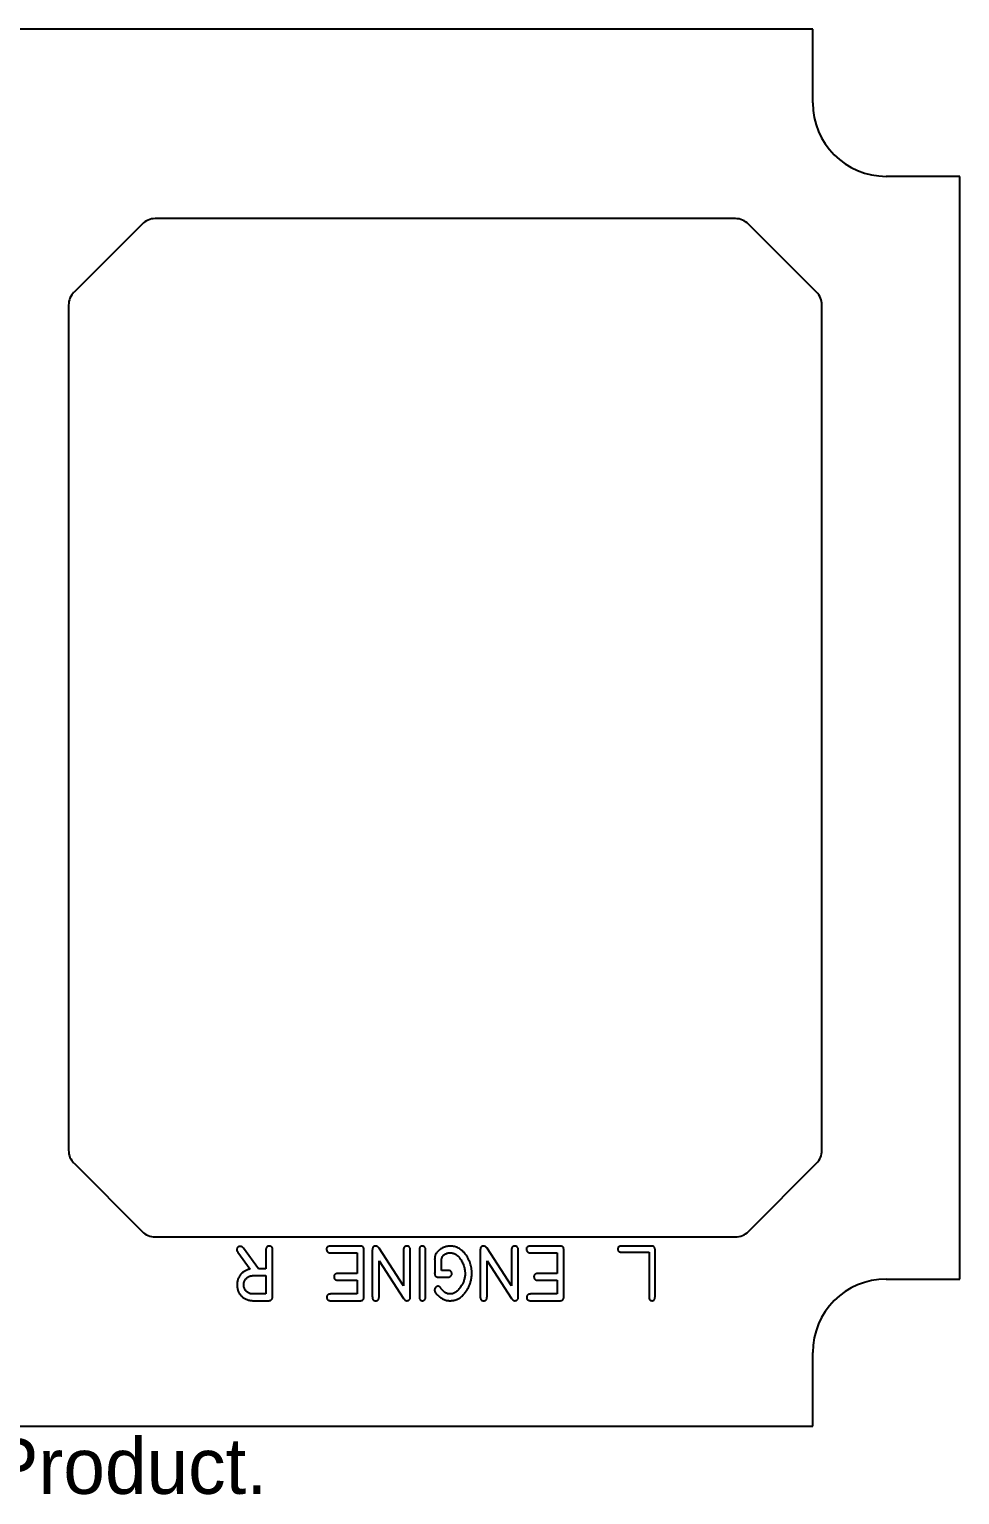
# Model space of a CAD drawing. Header units: inches. Extents: x -6.5 to 0, y -5.32 to 0.
# Drawn here: x -3.165 to 0, y -4.983 to 0 of the extents above; entities that cross this region are included whole.
import ezdxf

# ---------------------------------------------------------------- set-up
doc = ezdxf.new("R2010")
doc.units = ezdxf.units.IN
doc.header["$MEASUREMENT"] = 0
doc.styles.add('SLDTEXTSTYLE0', font='Arail.ttf')

msp = doc.modelspace()

# ---------------------------------------------------------------- linework, layer by layer
at = {"color": 1, "linetype": 'Continuous', "lineweight": 25}
for p, q in [((-0.5, 0), (-6, 0)), ((-0.5, -0.25), (-0.5, 0)), ((0, -0.5), (-0.25, -0.5)), ((0, -4.25), (0, -0.5)), ((-0.7629, -0.6438), (-2.7371, -0.6438)), ((-2.7812, -0.6621), (-3.0129, -0.8938)), ((-0.4871, -0.8938), (-0.7188, -0.6621)), ((-3.0312, -0.9379), (-3.0312, -3.8121)), ((-0.4688, -3.8121), (-0.4688, -0.9379)), ((-3.0129, -3.8563), (-2.7812, -4.0879)), ((-0.7188, -4.0879), (-0.4871, -3.8563)), ((-2.7371, -4.1063), (-0.7629, -4.1063)), ((-2.4551, -4.1586), (-2.4133, -4.2161)), ((-2.3849, -4.2152), (-2.4368, -4.145)), ((-2.3602, -4.1528), (-2.3602, -4.2152)), ((-2.3372, -4.3075), (-2.3372, -4.1538)), ((-2.1389, -4.1606), (-2.0498, -4.1606)), ((-2.0415, -4.1377), (-2.1375, -4.1377)), ((-2.0498, -4.1606), (-2.0498, -4.2308)), ((-2.0269, -4.3086), (-2.0269, -4.1529)), ((-1.9981, -4.1507), (-1.9981, -4.3097)), ((-1.8921, -4.2734), (-1.9751, -4.145)), ((-1.8921, -4.151), (-1.8921, -4.2734)), ((-1.8691, -4.3092), (-1.8691, -4.1526)), ((-1.8378, -4.1504), (-1.8378, -4.3111)), ((-1.8174, -4.3102), (-1.8174, -4.1504)), ((-1.786, -4.184), (-1.786, -4.2278)), ((-1.6309, -4.1507), (-1.6309, -4.3097)), ((-1.5249, -4.2734), (-1.6079, -4.145)), ((-1.5249, -4.151), (-1.5249, -4.2734)), ((-1.5019, -4.3092), (-1.5019, -4.1526)), ((-1.4588, -4.1606), (-1.3697, -4.1606)), ((-1.3614, -4.1377), (-1.4574, -4.1377)), ((-1.3697, -4.1606), (-1.3697, -4.2308)), ((-1.3467, -4.3086), (-1.3467, -4.1529)), ((-1.1501, -4.158), (-1.0568, -4.158)), ((-1.0492, -4.1377), (-1.1481, -4.1377)), ((-1.0568, -4.158), (-1.0568, -4.3111)), ((-1.0364, -4.3111), (-1.0364, -4.1514)), ((-2.3602, -4.2152), (-2.3849, -4.2152)), ((-2.0498, -4.2308), (-2.1129, -4.2308)), ((-1.9751, -4.3087), (-1.9751, -4.1881)), ((-1.9751, -4.1881), (-1.8918, -4.3156)), ((-1.7631, -4.2204), (-1.7631, -4.1914)), ((-1.7428, -4.2204), (-1.7631, -4.2204)), ((-1.6079, -4.3087), (-1.6079, -4.1881)), ((-1.6079, -4.1881), (-1.5246, -4.3156)), ((-1.3697, -4.2308), (-1.4328, -4.2308)), ((-2.4002, -4.2382), (-2.3602, -4.2382)), ((-2.3602, -4.2382), (-2.3602, -4.3006)), ((-2.1141, -4.2537), (-2.0498, -4.2537)), ((-2.0498, -4.2537), (-2.0498, -4.3006)), ((-1.7711, -4.2434), (-1.7439, -4.2434)), ((-1.4339, -4.2537), (-1.3697, -4.2537)), ((-1.3697, -4.2537), (-1.3697, -4.3006)), ((-0.25, -4.25), (0, -4.25)), ((-2.3602, -4.3006), (-2.4022, -4.3006)), ((-2.4014, -4.3235), (-2.3541, -4.3235)), ((-2.1387, -4.3235), (-2.0421, -4.3235)), ((-2.0498, -4.3006), (-2.1375, -4.3006)), ((-1.4585, -4.3235), (-1.3619, -4.3235)), ((-1.3697, -4.3006), (-1.4574, -4.3006)), ((-0.5, -4.75), (-0.5, -4.5)), ((-6, -4.75), (-0.5, -4.75))]:
    msp.add_line(p, q, dxfattribs=at)
for centre, radius, start, end in [((-0.25, -0.25), 0.25, 180, 270), ((-2.7371, -0.7063), 0.0625, 90, 135), ((-0.7629, -0.7063), 0.0625, 45, 90), ((-2.9688, -0.9379), 0.0625, 135, 180), ((-0.5312, -0.9379), 0.0625, 0, 45), ((-2.9688, -3.8121), 0.0625, 180, 225), ((-0.5312, -3.8121), 0.0625, 315, 0), ((-2.7371, -4.0438), 0.0625, 225, 270), ((-0.7629, -4.0438), 0.0625, 270, 315), ((-0.25, -4.5), 0.25, 90, 180)]:
    msp.add_arc(centre, radius, start, end, dxfattribs=at)
for points, knots in [([(-2.4475, -4.1386), (-2.4483, -4.1387), (-2.4499, -4.1388), (-2.4521, -4.1394), (-2.4541, -4.1404), (-2.4559, -4.1417), (-2.4573, -4.1434), (-2.4584, -4.1453), (-2.4591, -4.1474), (-2.4592, -4.1489), (-2.4593, -4.1497)], [0, 0, 0, 0, 0.135646, 0.261721, 0.384461, 0.506394, 0.629134, 0.747998, 0.871067, 1, 1, 1, 1]), ([(-2.4593, -4.1497), (-2.4592, -4.1503), (-2.4592, -4.1516), (-2.4586, -4.1535), (-2.4576, -4.1554), (-2.4567, -4.1566), (-2.4562, -4.1572)], [0, 0, 0, 0, 0.2263142, 0.4653287, 0.7196343, 1, 1, 1, 1]), ([(-2.4562, -4.1572), (-2.456, -4.1574), (-2.4555, -4.1578), (-2.4553, -4.1583), (-2.4551, -4.1586)], [0, 0, 0, 0, 0.599388, 1, 1, 1, 1]), ([(-2.4368, -4.145), (-2.4373, -4.1444), (-2.4381, -4.1433), (-2.4394, -4.1419), (-2.4406, -4.1408), (-2.4422, -4.1396), (-2.4445, -4.1387), (-2.4465, -4.1387), (-2.4475, -4.1386)], [0, 0, 0, 0, 0.167316, 0.314257, 0.44369, 0.554631, 0.763519, 1, 1, 1, 1]), ([(-2.3488, -4.1377), (-2.3497, -4.1377), (-2.3514, -4.1377), (-2.3538, -4.1383), (-2.3559, -4.1395), (-2.3575, -4.1412), (-2.3587, -4.1434), (-2.3596, -4.1461), (-2.3601, -4.1493), (-2.3601, -4.1516), (-2.3602, -4.1528)], [0, 0, 0, 0, 0.122837, 0.234702, 0.33802, 0.443195, 0.556426, 0.685775, 0.832502, 1, 1, 1, 1]), ([(-2.3375, -4.1461), (-2.3376, -4.1455), (-2.3379, -4.1443), (-2.3388, -4.1426), (-2.3399, -4.1412), (-2.3414, -4.14), (-2.343, -4.139), (-2.3448, -4.1382), (-2.3468, -4.1378), (-2.3481, -4.1377), (-2.3488, -4.1377)], [0, 0, 0, 0, 0.123366, 0.242353, 0.362472, 0.483883, 0.610359, 0.735567, 0.865265, 1, 1, 1, 1]), ([(-2.3372, -4.1538), (-2.3372, -4.1527), (-2.3372, -4.1509), (-2.3372, -4.1487), (-2.3373, -4.1472), (-2.3374, -4.1464), (-2.3375, -4.1461)], [0, 0, 0, 0, 0.430216, 0.695917, 0.868123, 1, 1, 1, 1]), ([(-2.1375, -4.1377), (-2.1389, -4.1377), (-2.1414, -4.1377), (-2.1448, -4.1382), (-2.1478, -4.139), (-2.1502, -4.1402), (-2.152, -4.1419), (-2.1533, -4.1439), (-2.1541, -4.1464), (-2.154, -4.1481), (-2.154, -4.149)], [0, 0, 0, 0, 0.174573, 0.32497, 0.454688, 0.569092, 0.673273, 0.774858, 0.880749, 1, 1, 1, 1]), ([(-2.154, -4.149), (-2.1539, -4.1503), (-2.1536, -4.1526), (-2.1521, -4.1558), (-2.1497, -4.1583), (-2.1476, -4.1593), (-2.1465, -4.1598)], [0, 0, 0, 0, 0.269511, 0.509617, 0.744319, 1, 1, 1, 1]), ([(-2.1465, -4.1598), (-2.146, -4.16), (-2.1452, -4.1603), (-2.1436, -4.1606), (-2.1415, -4.1606), (-2.1399, -4.1606), (-2.1389, -4.1606)], [0, 0, 0, 0, 0.1851218, 0.3671396, 0.6204155, 1, 1, 1, 1]), ([(-2.0269, -4.1529), (-2.0268, -4.1515), (-2.0268, -4.1491), (-2.0272, -4.1457), (-2.0281, -4.1429), (-2.0296, -4.1407), (-2.0318, -4.1392), (-2.0345, -4.1382), (-2.0378, -4.1376), (-2.0402, -4.1376), (-2.0415, -4.1377)], [0, 0, 0, 0, 0.157549, 0.290229, 0.403641, 0.503585, 0.603169, 0.714666, 0.84627, 1, 1, 1, 1]), ([(-1.9871, -4.1377), (-1.9879, -4.1377), (-1.9895, -4.1378), (-1.9918, -4.1384), (-1.9937, -4.1394), (-1.9953, -4.1409), (-1.9965, -4.1428), (-1.9974, -4.1451), (-1.9979, -4.1477), (-1.998, -4.1497), (-1.9981, -4.1507)], [0, 0, 0, 0, 0.129681, 0.246526, 0.358508, 0.466217, 0.578973, 0.702474, 0.843136, 1, 1, 1, 1]), ([(-1.9751, -4.145), (-1.976, -4.1439), (-1.9776, -4.1418), (-1.9805, -4.1393), (-1.9837, -4.1379), (-1.986, -4.1377), (-1.9871, -4.1377)], [0, 0, 0, 0, 0.290034, 0.543231, 0.774596, 1, 1, 1, 1]), ([(-1.8805, -4.1377), (-1.8814, -4.1377), (-1.883, -4.1378), (-1.8854, -4.1384), (-1.8874, -4.1395), (-1.889, -4.141), (-1.8904, -4.1429), (-1.8913, -4.1453), (-1.8919, -4.148), (-1.892, -4.1499), (-1.8921, -4.151)], [0, 0, 0, 0, 0.132034, 0.251784, 0.362202, 0.471052, 0.584396, 0.708722, 0.845624, 1, 1, 1, 1]), ([(-1.8703, -4.1434), (-1.8708, -4.1425), (-1.872, -4.1409), (-1.8744, -4.1391), (-1.8773, -4.1379), (-1.8794, -4.1378), (-1.8805, -4.1377)], [0, 0, 0, 0, 0.2471869, 0.485102, 0.7299147, 1, 1, 1, 1]), ([(-1.8691, -4.1526), (-1.8691, -4.1515), (-1.8691, -4.1495), (-1.8693, -4.1468), (-1.8697, -4.1449), (-1.8701, -4.1439), (-1.8703, -4.1434)], [0, 0, 0, 0, 0.376449, 0.639047, 0.831738, 1, 1, 1, 1]), ([(-1.8367, -4.1423), (-1.8369, -4.1428), (-1.8373, -4.1438), (-1.8376, -4.1455), (-1.8378, -4.1477), (-1.8378, -4.1494), (-1.8378, -4.1504)], [0, 0, 0, 0, 0.195782, 0.389856, 0.639234, 1, 1, 1, 1]), ([(-1.8277, -4.1377), (-1.8286, -4.1377), (-1.8304, -4.1379), (-1.8329, -4.1389), (-1.8352, -4.1403), (-1.8362, -4.1416), (-1.8367, -4.1423)], [0, 0, 0, 0, 0.254027, 0.515009, 0.769478, 1, 1, 1, 1]), ([(-1.8182, -4.1434), (-1.8187, -4.1426), (-1.8196, -4.1409), (-1.822, -4.1392), (-1.8247, -4.1379), (-1.8267, -4.1378), (-1.8277, -4.1377)], [0, 0, 0, 0, 0.232738, 0.479688, 0.740584, 1, 1, 1, 1]), ([(-1.8174, -4.1504), (-1.8174, -4.1494), (-1.8174, -4.1479), (-1.8175, -4.1459), (-1.8177, -4.1445), (-1.818, -4.1437), (-1.8182, -4.1434)], [0, 0, 0, 0, 0.403005, 0.651878, 0.824747, 1, 1, 1, 1]), ([(-1.7798, -4.1609), (-1.7808, -4.1626), (-1.7829, -4.1659), (-1.7845, -4.1704), (-1.7854, -4.1742), (-1.7857, -4.1772), (-1.7861, -4.1805), (-1.7861, -4.1828), (-1.786, -4.184)], [0, 0, 0, 0, 0.244071, 0.473609, 0.590931, 0.716258, 0.852574, 1, 1, 1, 1]), ([(-1.7326, -4.1377), (-1.7349, -4.1377), (-1.7396, -4.1379), (-1.7464, -4.1393), (-1.7531, -4.1412), (-1.7595, -4.144), (-1.7655, -4.1473), (-1.7709, -4.1513), (-1.7757, -4.1558), (-1.7784, -4.1592), (-1.7798, -4.1609)], [0, 0, 0, 0, 0.129324, 0.256044, 0.383007, 0.51128, 0.638156, 0.760261, 0.880429, 1, 1, 1, 1]), ([(-1.7631, -4.1914), (-1.7631, -4.1896), (-1.763, -4.1865), (-1.7625, -4.1821), (-1.7616, -4.1784), (-1.7606, -4.1761), (-1.7601, -4.175)], [0, 0, 0, 0, 0.3134302, 0.5636583, 0.7828876, 1, 1, 1, 1]), ([(-1.7601, -4.175), (-1.7594, -4.1739), (-1.7582, -4.1718), (-1.7557, -4.1689), (-1.7529, -4.1664), (-1.7497, -4.1644), (-1.7462, -4.1627), (-1.7424, -4.1615), (-1.7384, -4.1608), (-1.7356, -4.1607), (-1.7342, -4.1606)], [0, 0, 0, 0, 0.122642, 0.242496, 0.362224, 0.484465, 0.608321, 0.734963, 0.864494, 1, 1, 1, 1]), ([(-1.7342, -4.1606), (-1.7327, -4.1606), (-1.7298, -4.1607), (-1.7254, -4.1614), (-1.7212, -4.1626), (-1.7171, -4.1643), (-1.7132, -4.1665), (-1.7095, -4.1693), (-1.7059, -4.1724), (-1.7037, -4.1749), (-1.7026, -4.1761)], [0, 0, 0, 0, 0.123087, 0.2442, 0.362737, 0.482888, 0.604904, 0.730981, 0.862811, 1, 1, 1, 1]), ([(-1.6818, -4.1649), (-1.6836, -4.1627), (-1.687, -4.1585), (-1.6927, -4.153), (-1.6987, -4.1482), (-1.705, -4.1443), (-1.7115, -4.1414), (-1.7183, -4.1392), (-1.7254, -4.1379), (-1.7302, -4.1378), (-1.7326, -4.1377)], [0, 0, 0, 0, 0.140054, 0.272489, 0.399611, 0.521935, 0.640826, 0.759272, 0.878088, 1, 1, 1, 1]), ([(-1.7026, -4.1761), (-1.7011, -4.178), (-1.6981, -4.1819), (-1.6942, -4.1881), (-1.6908, -4.1948), (-1.6879, -4.2018), (-1.6856, -4.209), (-1.6839, -4.2163), (-1.6828, -4.2235), (-1.6827, -4.2284), (-1.6826, -4.2308)], [0, 0, 0, 0, 0.122105, 0.245543, 0.371703, 0.500643, 0.629503, 0.75463, 0.877878, 1, 1, 1, 1]), ([(-1.6596, -4.2303), (-1.6597, -4.2274), (-1.6599, -4.2215), (-1.661, -4.2128), (-1.6628, -4.2042), (-1.6653, -4.1957), (-1.6685, -4.1875), (-1.6723, -4.1795), (-1.6767, -4.172), (-1.6801, -4.1672), (-1.6818, -4.1649)], [0, 0, 0, 0, 0.124377, 0.249017, 0.373559, 0.500058, 0.626427, 0.751214, 0.875219, 1, 1, 1, 1]), ([(-1.6198, -4.1377), (-1.6207, -4.1377), (-1.6223, -4.1378), (-1.6245, -4.1384), (-1.6265, -4.1394), (-1.6281, -4.1409), (-1.6293, -4.1428), (-1.6302, -4.1451), (-1.6307, -4.1477), (-1.6308, -4.1497), (-1.6309, -4.1507)], [0, 0, 0, 0, 0.129681, 0.246526, 0.358508, 0.466217, 0.578973, 0.702474, 0.843136, 1, 1, 1, 1]), ([(-1.6079, -4.145), (-1.6088, -4.1439), (-1.6104, -4.1418), (-1.6133, -4.1393), (-1.6165, -4.1379), (-1.6187, -4.1377), (-1.6198, -4.1377)], [0, 0, 0, 0, 0.290034, 0.543231, 0.774596, 1, 1, 1, 1]), ([(-1.5133, -4.1377), (-1.5141, -4.1377), (-1.5158, -4.1378), (-1.5182, -4.1384), (-1.5202, -4.1395), (-1.5218, -4.141), (-1.5232, -4.1429), (-1.524, -4.1453), (-1.5247, -4.148), (-1.5248, -4.1499), (-1.5249, -4.151)], [0, 0, 0, 0, 0.132034, 0.251784, 0.362202, 0.471052, 0.584396, 0.708722, 0.845624, 1, 1, 1, 1]), ([(-1.503, -4.1434), (-1.5036, -4.1425), (-1.5047, -4.1409), (-1.5071, -4.1391), (-1.5101, -4.1379), (-1.5122, -4.1378), (-1.5133, -4.1377)], [0, 0, 0, 0, 0.2471869, 0.485102, 0.7299147, 1, 1, 1, 1]), ([(-1.5019, -4.1526), (-1.5019, -4.1515), (-1.5019, -4.1495), (-1.5021, -4.1468), (-1.5024, -4.1449), (-1.5028, -4.1439), (-1.503, -4.1434)], [0, 0, 0, 0, 0.376449, 0.639047, 0.831738, 1, 1, 1, 1]), ([(-1.4574, -4.1377), (-1.4587, -4.1377), (-1.4612, -4.1377), (-1.4647, -4.1382), (-1.4676, -4.139), (-1.4701, -4.1402), (-1.4719, -4.1419), (-1.4732, -4.1439), (-1.4739, -4.1464), (-1.4739, -4.1481), (-1.4739, -4.149)], [0, 0, 0, 0, 0.174573, 0.32497, 0.454688, 0.569092, 0.673273, 0.774858, 0.880749, 1, 1, 1, 1]), ([(-1.4739, -4.149), (-1.4738, -4.1503), (-1.4735, -4.1526), (-1.472, -4.1558), (-1.4695, -4.1583), (-1.4674, -4.1593), (-1.4663, -4.1598)], [0, 0, 0, 0, 0.269511, 0.509617, 0.744319, 1, 1, 1, 1]), ([(-1.4663, -4.1598), (-1.4659, -4.16), (-1.465, -4.1603), (-1.4635, -4.1606), (-1.4614, -4.1606), (-1.4598, -4.1606), (-1.4588, -4.1606)], [0, 0, 0, 0, 0.1851218, 0.3671396, 0.6204155, 1, 1, 1, 1]), ([(-1.3467, -4.1529), (-1.3467, -4.1515), (-1.3466, -4.1491), (-1.3471, -4.1457), (-1.348, -4.1429), (-1.3495, -4.1407), (-1.3517, -4.1392), (-1.3544, -4.1382), (-1.3577, -4.1376), (-1.3601, -4.1376), (-1.3614, -4.1377)], [0, 0, 0, 0, 0.157549, 0.290229, 0.403641, 0.503585, 0.603169, 0.714666, 0.84627, 1, 1, 1, 1]), ([(-1.1562, -4.1382), (-1.1572, -4.1387), (-1.1592, -4.1395), (-1.1616, -4.1418), (-1.1631, -4.1447), (-1.1633, -4.1469), (-1.1635, -4.148)], [0, 0, 0, 0, 0.259492, 0.497755, 0.736323, 1, 1, 1, 1]), ([(-1.1635, -4.148), (-1.1634, -4.1491), (-1.1631, -4.1512), (-1.1616, -4.154), (-1.1594, -4.1563), (-1.1575, -4.1571), (-1.1565, -4.1575)], [0, 0, 0, 0, 0.25218, 0.505818, 0.756449, 1, 1, 1, 1]), ([(-1.1565, -4.1575), (-1.1561, -4.1576), (-1.1553, -4.1579), (-1.154, -4.158), (-1.1522, -4.158), (-1.1509, -4.158), (-1.1501, -4.158)], [0, 0, 0, 0, 0.187597, 0.37633, 0.625845, 1, 1, 1, 1]), ([(-1.1481, -4.1377), (-1.1488, -4.1377), (-1.1501, -4.1377), (-1.1519, -4.1376), (-1.1532, -4.1377), (-1.1543, -4.1377), (-1.1553, -4.1378), (-1.1559, -4.1381), (-1.1562, -4.1382)], [0, 0, 0, 0, 0.270371, 0.477815, 0.635946, 0.739786, 0.884377, 1, 1, 1, 1]), ([(-1.0364, -4.1514), (-1.0364, -4.1503), (-1.0363, -4.1483), (-1.0368, -4.1455), (-1.0377, -4.143), (-1.0391, -4.141), (-1.041, -4.1394), (-1.0434, -4.1384), (-1.0461, -4.1377), (-1.0481, -4.1377), (-1.0492, -4.1377)], [0, 0, 0, 0, 0.1466653, 0.2778753, 0.3931467, 0.5018187, 0.6106319, 0.7246978, 0.8537571, 1, 1, 1, 1]), ([(-2.4133, -4.2161), (-2.415, -4.2164), (-2.4183, -4.2171), (-2.4231, -4.2186), (-2.4276, -4.2204), (-2.4318, -4.2225), (-2.4358, -4.225), (-2.4395, -4.2278), (-2.443, -4.2309), (-2.4461, -4.2343), (-2.4489, -4.2381), (-2.4515, -4.242), (-2.4536, -4.2462), (-2.4553, -4.2505), (-2.4566, -4.2551), (-2.4577, -4.2599), (-2.4583, -4.2649), (-2.4584, -4.2683), (-2.4584, -4.27)], [0, 0, 0, 0, 0.0673066, 0.1322419, 0.1950894, 0.2562909, 0.3170495, 0.3775796, 0.4379471, 0.499058, 0.5599054, 0.6204996, 0.6812308, 0.7417335, 0.8038449, 0.8673328, 0.9325533, 1, 1, 1, 1]), ([(-2.1129, -4.2308), (-2.1142, -4.2308), (-2.1165, -4.2308), (-2.1198, -4.2313), (-2.1225, -4.2321), (-2.1248, -4.2333), (-2.1265, -4.235), (-2.1277, -4.237), (-2.1283, -4.2395), (-2.1283, -4.2412), (-2.1283, -4.2421)], [0, 0, 0, 0, 0.170074, 0.316341, 0.443121, 0.556197, 0.661047, 0.765272, 0.875406, 1, 1, 1, 1]), ([(-1.786, -4.2278), (-1.7861, -4.2291), (-1.7861, -4.2316), (-1.7856, -4.2351), (-1.7846, -4.2379), (-1.7831, -4.2402), (-1.7809, -4.2418), (-1.7782, -4.2429), (-1.7748, -4.2434), (-1.7724, -4.2434), (-1.7711, -4.2434)], [0, 0, 0, 0, 0.15808, 0.291839, 0.40585, 0.505376, 0.604203, 0.716418, 0.847324, 1, 1, 1, 1]), ([(-1.7326, -4.2224), (-1.7331, -4.222), (-1.7342, -4.2212), (-1.7359, -4.2208), (-1.7374, -4.2206), (-1.739, -4.2205), (-1.7408, -4.2205), (-1.7421, -4.2204), (-1.7428, -4.2204)], [0, 0, 0, 0, 0.178961, 0.368658, 0.483484, 0.624321, 0.798885, 1, 1, 1, 1]), ([(-1.7348, -4.2423), (-1.7338, -4.2418), (-1.7317, -4.2408), (-1.7294, -4.2382), (-1.7279, -4.2352), (-1.7277, -4.233), (-1.7276, -4.2319)], [0, 0, 0, 0, 0.256474, 0.50812, 0.756165, 1, 1, 1, 1]), ([(-1.7276, -4.2319), (-1.7277, -4.2309), (-1.7279, -4.229), (-1.7288, -4.2263), (-1.7304, -4.2241), (-1.7319, -4.2229), (-1.7326, -4.2224)], [0, 0, 0, 0, 0.2626737, 0.5084222, 0.7491243, 1, 1, 1, 1]), ([(-1.6979, -4.3121), (-1.6964, -4.3109), (-1.6935, -4.3085), (-1.6895, -4.3046), (-1.6856, -4.3005), (-1.682, -4.2961), (-1.6787, -4.2915), (-1.6755, -4.2866), (-1.6726, -4.2815), (-1.67, -4.2762), (-1.6676, -4.2706), (-1.6656, -4.2651), (-1.6638, -4.2594), (-1.6623, -4.2537), (-1.6612, -4.2479), (-1.6603, -4.2421), (-1.6598, -4.2362), (-1.6597, -4.2323), (-1.6596, -4.2303)], [0, 0, 0, 0, 0.059978, 0.120362, 0.180764, 0.241409, 0.302516, 0.364301, 0.427564, 0.491905, 0.556544, 0.620298, 0.683478, 0.746539, 0.809683, 0.872744, 0.936262, 1, 1, 1, 1]), ([(-1.6826, -4.2308), (-1.6827, -4.2328), (-1.6827, -4.2367), (-1.6835, -4.2426), (-1.6846, -4.2485), (-1.6862, -4.2542), (-1.6881, -4.2597), (-1.6905, -4.265), (-1.6933, -4.27), (-1.6954, -4.2731), (-1.6965, -4.2747)], [0, 0, 0, 0, 0.127017, 0.253917, 0.379719, 0.506854, 0.632469, 0.755368, 0.87788, 1, 1, 1, 1]), ([(-1.4328, -4.2308), (-1.4341, -4.2308), (-1.4364, -4.2308), (-1.4396, -4.2313), (-1.4424, -4.2321), (-1.4446, -4.2333), (-1.4463, -4.235), (-1.4475, -4.237), (-1.4482, -4.2395), (-1.4482, -4.2412), (-1.4482, -4.2421)], [0, 0, 0, 0, 0.170074, 0.316341, 0.443121, 0.556197, 0.661047, 0.765272, 0.875406, 1, 1, 1, 1]), ([(-2.4584, -4.27), (-2.4583, -4.272), (-2.4582, -4.2758), (-2.4573, -4.2813), (-2.4561, -4.2866), (-2.4543, -4.2916), (-2.4521, -4.2963), (-2.4493, -4.3007), (-2.4461, -4.3048), (-2.4424, -4.3086), (-2.4384, -4.3121), (-2.434, -4.3151), (-2.4293, -4.3176), (-2.4243, -4.3197), (-2.419, -4.3214), (-2.4134, -4.3225), (-2.4075, -4.3233), (-2.4034, -4.3235), (-2.4014, -4.3235)], [0, 0, 0, 0, 0.066973, 0.130798, 0.192516, 0.252737, 0.311919, 0.370508, 0.42962, 0.489933, 0.550435, 0.610788, 0.671641, 0.733202, 0.796041, 0.861499, 0.929372, 1, 1, 1, 1]), ([(-2.4355, -4.2697), (-2.4354, -4.2682), (-2.4353, -4.2652), (-2.4344, -4.2609), (-2.4329, -4.2568), (-2.4309, -4.2529), (-2.4283, -4.2493), (-2.4254, -4.2462), (-2.422, -4.2435), (-2.4194, -4.2421), (-2.4181, -4.2414)], [0, 0, 0, 0, 0.129766, 0.254879, 0.378796, 0.503888, 0.628963, 0.751585, 0.874137, 1, 1, 1, 1]), ([(-2.4173, -4.298), (-2.4186, -4.2973), (-2.4212, -4.296), (-2.4248, -4.2933), (-2.4279, -4.2902), (-2.4306, -4.2866), (-2.4327, -4.2827), (-2.4342, -4.2786), (-2.4352, -4.2742), (-2.4354, -4.2712), (-2.4355, -4.2697)], [0, 0, 0, 0, 0.1259376, 0.2487599, 0.3728283, 0.4981563, 0.6240939, 0.747043, 0.871982, 1, 1, 1, 1]), ([(-2.4181, -4.2414), (-2.417, -4.2408), (-2.4146, -4.2397), (-2.4114, -4.2389), (-2.4086, -4.2385), (-2.4061, -4.2383), (-2.4033, -4.2382), (-2.4013, -4.2382), (-2.4002, -4.2382)], [0, 0, 0, 0, 0.211517, 0.424706, 0.540005, 0.674698, 0.828583, 1, 1, 1, 1]), ([(-2.1283, -4.2421), (-2.1283, -4.243), (-2.1283, -4.2448), (-2.1276, -4.2473), (-2.1265, -4.2494), (-2.1249, -4.251), (-2.1228, -4.2523), (-2.1203, -4.2532), (-2.1173, -4.2537), (-2.1152, -4.2537), (-2.1141, -4.2537)], [0, 0, 0, 0, 0.131943, 0.248643, 0.357121, 0.46377, 0.576078, 0.699869, 0.839541, 1, 1, 1, 1]), ([(-1.7749, -4.2744), (-1.7756, -4.2745), (-1.7771, -4.2746), (-1.7792, -4.2754), (-1.7812, -4.2767), (-1.7829, -4.2783), (-1.7843, -4.2803), (-1.7855, -4.2825), (-1.7861, -4.2849), (-1.7863, -4.2865), (-1.7863, -4.2874)], [0, 0, 0, 0, 0.120142, 0.235729, 0.355946, 0.48213, 0.611265, 0.737593, 0.865376, 1, 1, 1, 1]), ([(-1.7634, -4.2827), (-1.764, -4.282), (-1.7651, -4.2806), (-1.7666, -4.2786), (-1.7681, -4.2772), (-1.7698, -4.2758), (-1.772, -4.2746), (-1.7739, -4.2745), (-1.7749, -4.2744)], [0, 0, 0, 0, 0.194945, 0.3638832, 0.5032438, 0.6161056, 0.8095264, 1, 1, 1, 1]), ([(-1.734, -4.3006), (-1.7353, -4.3005), (-1.738, -4.3005), (-1.7419, -4.2996), (-1.7457, -4.2984), (-1.7493, -4.2964), (-1.7529, -4.2939), (-1.7564, -4.2908), (-1.76, -4.2871), (-1.7622, -4.2842), (-1.7634, -4.2827)], [0, 0, 0, 0, 0.113034, 0.223454, 0.334425, 0.446464, 0.566353, 0.698289, 0.841935, 1, 1, 1, 1]), ([(-1.7439, -4.2434), (-1.7427, -4.2434), (-1.7407, -4.2434), (-1.7381, -4.2432), (-1.7362, -4.2429), (-1.7352, -4.2425), (-1.7348, -4.2423)], [0, 0, 0, 0, 0.392293, 0.658499, 0.845547, 1, 1, 1, 1]), ([(-1.6965, -4.2747), (-1.6978, -4.2768), (-1.7003, -4.2807), (-1.7044, -4.286), (-1.7088, -4.2905), (-1.7134, -4.2942), (-1.7182, -4.297), (-1.7233, -4.2991), (-1.7285, -4.3004), (-1.7321, -4.3005), (-1.734, -4.3006)], [0, 0, 0, 0, 0.151677, 0.29208, 0.422576, 0.544866, 0.661738, 0.774135, 0.88625, 1, 1, 1, 1]), ([(-1.4482, -4.2421), (-1.4482, -4.243), (-1.4482, -4.2448), (-1.4475, -4.2473), (-1.4464, -4.2494), (-1.4447, -4.251), (-1.4427, -4.2523), (-1.4401, -4.2532), (-1.4372, -4.2537), (-1.4351, -4.2537), (-1.4339, -4.2537)], [0, 0, 0, 0, 0.131943, 0.248643, 0.357121, 0.46377, 0.576078, 0.699869, 0.839541, 1, 1, 1, 1]), ([(-2.4022, -4.3006), (-2.4038, -4.3006), (-2.4068, -4.3005), (-2.4108, -4.3002), (-2.4142, -4.2993), (-2.4163, -4.2984), (-2.4173, -4.298)], [0, 0, 0, 0, 0.316721, 0.566805, 0.782691, 1, 1, 1, 1]), ([(-2.3541, -4.3235), (-2.3527, -4.3236), (-2.3501, -4.3236), (-2.3464, -4.3229), (-2.3433, -4.3218), (-2.3408, -4.32), (-2.3389, -4.3176), (-2.3377, -4.3147), (-2.3371, -4.3112), (-2.3372, -4.3088), (-2.3372, -4.3075)], [0, 0, 0, 0, 0.152563, 0.285872, 0.403042, 0.511865, 0.618926, 0.7312, 0.856993, 1, 1, 1, 1]), ([(-2.1375, -4.3006), (-2.1388, -4.3006), (-2.1411, -4.3006), (-2.1443, -4.3011), (-2.147, -4.302), (-2.1492, -4.3033), (-2.151, -4.3049), (-2.1522, -4.3071), (-2.1529, -4.3095), (-2.1529, -4.3113), (-2.1529, -4.3122)], [0, 0, 0, 0, 0.167024, 0.311138, 0.437927, 0.549828, 0.656796, 0.762138, 0.874038, 1, 1, 1, 1]), ([(-2.1529, -4.3122), (-2.1529, -4.3131), (-2.1529, -4.3148), (-2.1522, -4.3172), (-2.1511, -4.3192), (-2.1495, -4.3209), (-2.1474, -4.3221), (-2.1449, -4.323), (-2.1419, -4.3235), (-2.1398, -4.3235), (-2.1387, -4.3235)], [0, 0, 0, 0, 0.127989, 0.244452, 0.351055, 0.459193, 0.570407, 0.695928, 0.837219, 1, 1, 1, 1]), ([(-2.0421, -4.3235), (-2.0408, -4.3235), (-2.0383, -4.3236), (-2.0349, -4.3231), (-2.0321, -4.3221), (-2.0299, -4.3206), (-2.0284, -4.3184), (-2.0274, -4.3156), (-2.0268, -4.3123), (-2.0269, -4.3099), (-2.0269, -4.3086)], [0, 0, 0, 0, 0.157132, 0.289677, 0.403843, 0.503503, 0.602805, 0.715477, 0.846707, 1, 1, 1, 1]), ([(-1.9981, -4.3097), (-1.9981, -4.3108), (-1.998, -4.3129), (-1.9976, -4.3159), (-1.9967, -4.3183), (-1.9955, -4.3204), (-1.9938, -4.3219), (-1.9918, -4.323), (-1.9894, -4.3236), (-1.9877, -4.3235), (-1.9868, -4.3235)], [0, 0, 0, 0, 0.163938, 0.306432, 0.431186, 0.541686, 0.648056, 0.754622, 0.871099, 1, 1, 1, 1]), ([(-1.9868, -4.3235), (-1.9858, -4.3235), (-1.984, -4.3235), (-1.9815, -4.3229), (-1.9794, -4.3218), (-1.9777, -4.3202), (-1.9765, -4.3182), (-1.9757, -4.3155), (-1.9752, -4.3123), (-1.9752, -4.3099), (-1.9751, -4.3087)], [0, 0, 0, 0, 0.131008, 0.246734, 0.350557, 0.449595, 0.555441, 0.681283, 0.82667, 1, 1, 1, 1]), ([(-1.8918, -4.3156), (-1.8913, -4.3163), (-1.8904, -4.3176), (-1.8889, -4.3193), (-1.8876, -4.3208), (-1.8857, -4.3222), (-1.8832, -4.3233), (-1.881, -4.3235), (-1.8799, -4.3235)], [0, 0, 0, 0, 0.169893, 0.318971, 0.452364, 0.567714, 0.780051, 1, 1, 1, 1]), ([(-1.8799, -4.3235), (-1.8788, -4.3234), (-1.8765, -4.3232), (-1.8735, -4.3217), (-1.871, -4.3196), (-1.8701, -4.3177), (-1.8697, -4.3167)], [0, 0, 0, 0, 0.257916, 0.515025, 0.763721, 1, 1, 1, 1]), ([(-1.8697, -4.3167), (-1.8696, -4.3163), (-1.8693, -4.3155), (-1.8692, -4.314), (-1.8691, -4.3119), (-1.8691, -4.3102), (-1.8691, -4.3092)], [0, 0, 0, 0, 0.1639901, 0.339564, 0.5985859, 1, 1, 1, 1]), ([(-1.8378, -4.3111), (-1.8377, -4.3121), (-1.8377, -4.3139), (-1.8372, -4.3165), (-1.8365, -4.3188), (-1.8353, -4.3205), (-1.8339, -4.322), (-1.8321, -4.3229), (-1.83, -4.3235), (-1.8285, -4.3235), (-1.8277, -4.3235)], [0, 0, 0, 0, 0.162458, 0.305977, 0.430072, 0.545023, 0.649455, 0.757993, 0.87186, 1, 1, 1, 1]), ([(-1.8277, -4.3235), (-1.8269, -4.3235), (-1.8251, -4.3233), (-1.8227, -4.3224), (-1.8205, -4.3209), (-1.8193, -4.3196), (-1.8187, -4.3189)], [0, 0, 0, 0, 0.252822, 0.495908, 0.737887, 1, 1, 1, 1]), ([(-1.8187, -4.3189), (-1.8185, -4.3185), (-1.818, -4.3175), (-1.8176, -4.3158), (-1.8174, -4.3133), (-1.8174, -4.3114), (-1.8174, -4.3102)], [0, 0, 0, 0, 0.17074, 0.353681, 0.613671, 1, 1, 1, 1]), ([(-1.7863, -4.2874), (-1.7862, -4.2885), (-1.7861, -4.2908), (-1.7849, -4.2937), (-1.7835, -4.296), (-1.7821, -4.298), (-1.7804, -4.3002), (-1.7791, -4.3017), (-1.7784, -4.3025)], [0, 0, 0, 0, 0.193167, 0.400865, 0.518955, 0.659978, 0.818048, 1, 1, 1, 1]), ([(-1.7784, -4.3025), (-1.7767, -4.3042), (-1.7734, -4.3075), (-1.7681, -4.3117), (-1.7627, -4.3154), (-1.7571, -4.3183), (-1.7513, -4.3207), (-1.7454, -4.3223), (-1.7393, -4.3234), (-1.7352, -4.3235), (-1.7332, -4.3235)], [0, 0, 0, 0, 0.138656, 0.270227, 0.396882, 0.520498, 0.640242, 0.759641, 0.879372, 1, 1, 1, 1]), ([(-1.7332, -4.3235), (-1.7316, -4.3235), (-1.7285, -4.3234), (-1.7238, -4.3228), (-1.7191, -4.3219), (-1.7146, -4.3205), (-1.7101, -4.3189), (-1.7057, -4.3169), (-1.7017, -4.3147), (-1.6991, -4.3129), (-1.6979, -4.3121)], [0, 0, 0, 0, 0.123474, 0.248941, 0.37369, 0.502027, 0.629964, 0.754782, 0.877724, 1, 1, 1, 1]), ([(-1.6309, -4.3097), (-1.6309, -4.3108), (-1.6308, -4.3129), (-1.6304, -4.3159), (-1.6295, -4.3183), (-1.6282, -4.3204), (-1.6266, -4.3219), (-1.6246, -4.323), (-1.6222, -4.3236), (-1.6205, -4.3235), (-1.6196, -4.3235)], [0, 0, 0, 0, 0.163938, 0.306432, 0.431186, 0.541686, 0.648056, 0.754622, 0.871099, 1, 1, 1, 1]), ([(-1.6196, -4.3235), (-1.6186, -4.3235), (-1.6168, -4.3235), (-1.6143, -4.3229), (-1.6122, -4.3218), (-1.6105, -4.3202), (-1.6093, -4.3182), (-1.6085, -4.3155), (-1.608, -4.3123), (-1.608, -4.3099), (-1.6079, -4.3087)], [0, 0, 0, 0, 0.131008, 0.246734, 0.350557, 0.449595, 0.555441, 0.681283, 0.82667, 1, 1, 1, 1]), ([(-1.5246, -4.3156), (-1.5241, -4.3163), (-1.5232, -4.3176), (-1.5217, -4.3193), (-1.5203, -4.3208), (-1.5185, -4.3222), (-1.516, -4.3233), (-1.5138, -4.3235), (-1.5127, -4.3235)], [0, 0, 0, 0, 0.169893, 0.318971, 0.452364, 0.567714, 0.780051, 1, 1, 1, 1]), ([(-1.5127, -4.3235), (-1.5116, -4.3234), (-1.5093, -4.3232), (-1.5063, -4.3217), (-1.5037, -4.3196), (-1.5029, -4.3177), (-1.5025, -4.3167)], [0, 0, 0, 0, 0.257916, 0.515025, 0.763721, 1, 1, 1, 1]), ([(-1.5025, -4.3167), (-1.5023, -4.3163), (-1.5021, -4.3155), (-1.5019, -4.314), (-1.5019, -4.3119), (-1.5019, -4.3102), (-1.5019, -4.3092)], [0, 0, 0, 0, 0.1639901, 0.339564, 0.5985859, 1, 1, 1, 1]), ([(-1.4574, -4.3006), (-1.4586, -4.3006), (-1.4609, -4.3006), (-1.4641, -4.3011), (-1.4668, -4.302), (-1.4691, -4.3033), (-1.4708, -4.3049), (-1.472, -4.3071), (-1.4727, -4.3095), (-1.4728, -4.3113), (-1.4728, -4.3122)], [0, 0, 0, 0, 0.167024, 0.311138, 0.437927, 0.549828, 0.656796, 0.762138, 0.874038, 1, 1, 1, 1]), ([(-1.4728, -4.3122), (-1.4728, -4.3131), (-1.4727, -4.3148), (-1.4721, -4.3172), (-1.4709, -4.3192), (-1.4693, -4.3209), (-1.4673, -4.3221), (-1.4648, -4.323), (-1.4618, -4.3235), (-1.4597, -4.3235), (-1.4585, -4.3235)], [0, 0, 0, 0, 0.127989, 0.244452, 0.351055, 0.459193, 0.570407, 0.695928, 0.837219, 1, 1, 1, 1]), ([(-1.3619, -4.3235), (-1.3606, -4.3235), (-1.3582, -4.3236), (-1.3548, -4.3231), (-1.352, -4.3221), (-1.3498, -4.3206), (-1.3482, -4.3184), (-1.3473, -4.3156), (-1.3467, -4.3123), (-1.3467, -4.3099), (-1.3467, -4.3086)], [0, 0, 0, 0, 0.157132, 0.289677, 0.403843, 0.503503, 0.602805, 0.715477, 0.846707, 1, 1, 1, 1]), ([(-1.0568, -4.3111), (-1.0567, -4.312), (-1.0566, -4.3139), (-1.0562, -4.3165), (-1.0554, -4.3187), (-1.0542, -4.3204), (-1.0528, -4.3219), (-1.051, -4.3229), (-1.0489, -4.3234), (-1.0474, -4.3235), (-1.0466, -4.3235)], [0, 0, 0, 0, 0.161148, 0.30262, 0.427582, 0.540774, 0.648414, 0.757043, 0.871582, 1, 1, 1, 1]), ([(-1.0466, -4.3235), (-1.0459, -4.3235), (-1.0444, -4.3234), (-1.0423, -4.3228), (-1.0406, -4.3218), (-1.0391, -4.3204), (-1.0379, -4.3186), (-1.0371, -4.3164), (-1.0366, -4.3139), (-1.0365, -4.3121), (-1.0364, -4.3111)], [0, 0, 0, 0, 0.126969, 0.242804, 0.351264, 0.461144, 0.575007, 0.698636, 0.839678, 1, 1, 1, 1])]:
    msp.add_open_spline(points, degree=3, knots=knots, dxfattribs=at)

# ---------------------------------------------------------------- texts
at = {"color": 7, "linetype": 'Continuous', "insert": (-6.5, -4.7901), "char_height": 0.1903, "attachment_point": 1, "style": 'SLDTEXTSTYLE0'}
msp.add_mtext('SOLIDWORKS Educational Product.', dxfattribs=at)

doc.saveas('drawing.dxf')
